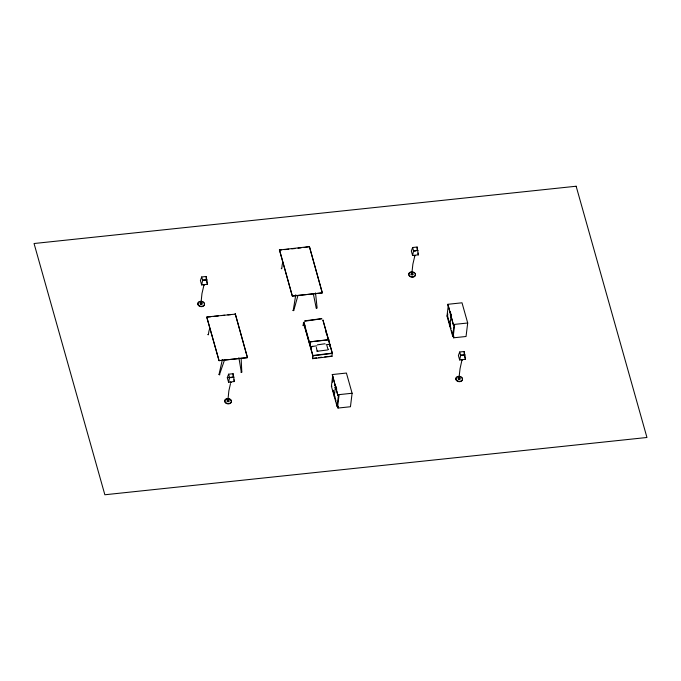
<?xml version="1.0" encoding="UTF-8"?>
<svg xmlns="http://www.w3.org/2000/svg" width="681" height="681" viewBox="0 0 681 681"><rect width="100%" height="100%" fill="white"/><g stroke="black" fill="none" stroke-linecap="round" stroke-linejoin="round"><path stroke-width="1.02" d="M450.779 316.852L450.848 317.423L450.831 316.895M303.556 322.913L303.275 325.799L303.496 322.292L312.877 355.508L312.57 358.683L332.013 356.282L332.2 353.073M310.195 342.603L309.94 344.118L310.715 341.743L329.034 339.845M312.758 355.465L312.57 358.683M235.2 314.145L206.743 316.997L219.044 360.641L247.458 357.636L235.243 313.779L247.458 357.636L219.044 360.641L206.786 317.15L210.991 316.699M230.501 383.599L228.867 390.809L227.871 400.428M336.584 403.016L338.006 408.055L350.451 406.744L352.103 393.252L346.416 373.052L332.277 374.55L337.887 395.423L339.019 395.303L337.657 406.387M338.21 406.293L337.078 406.412L331.4 386.272L332.643 376.201M332.464 382.186L332.703 380.143M335.35 387.251L334.252 396.368L334.814 396.308M337.887 395.423L332.277 374.55M337.078 406.412L338.44 395.338M338.006 408.055L338.219 406.327M411.809 273.736L412.882 264.143L414.652 256.592M453.035 335.793L453.597 337.802L466.042 336.491L467.702 322.998L462.007 302.798L447.868 304.296L453.478 325.169L454.61 325.05L453.248 336.133M453.597 337.802L453.801 336.039L452.678 336.159L447 316.018L448.353 304.935M448.413 318.972L447.562 315.958L447.8 313.915M449.843 326.114L451.188 314.98L450.337 311.966M453.478 325.169L447.868 304.296M452.678 336.159L454.031 325.084M458.934 378.295L460.067 368.634L461.727 361.075M297.98 295.367L293.741 310.57L293.213 310.638L295.784 294.771M451.324 316.861L451.324 316.988M201.644 284.913L202.657 280.376L201.695 276.963L206.19 276.486L207.475 284.3L201.644 284.913L200.401 280.487L201.695 276.963M228.552 382.152L229.565 377.615L228.595 374.201L233.098 373.724L234.383 381.53L228.552 382.152L227.301 377.717L228.595 374.201M412.575 255.46L413.58 250.923L412.618 247.509L417.112 247.033L418.398 254.847L412.575 255.46L411.324 251.034L412.618 247.509M459.649 359.943L460.654 355.414L459.692 351.992L464.187 351.524L465.472 359.33L459.649 359.943L458.398 355.516L459.692 351.992M224.483 360.079L219.418 374.797L219.018 374.482L222.389 359.534M230.57 377.615L231.446 377.606M414.593 250.923L415.461 250.914M292.89 310.34L293.741 310.57M281.27 268.348C282.3 271.191 281.534 262.262 283.305 262.483M207.824 334.422C208.684 337.172 208.488 328.608 210.157 328.846M238.878 357.636L241.363 372.371L241.806 372.073L241.134 358.325M200.98 303.164L201.968 293.579L203.721 286.046M219.018 374.482L219.818 374.746M316.316 308.025L317.116 308.059L315.524 292.915M304.611 321.245L321.713 318.759M304.824 320.828L321.764 318.64M317.431 344.841L325.016 343.752M303.181 325.467L305.233 325.212M316.801 345.871L311.745 346.467L311.251 348.757L304.203 323.407A1.124 0.851 5.6 0 1 304.543 322.607M326.071 344.722L330.098 344.203L330.047 346.442L330.191 344.935A1.124 0.707 -15.8 0 0 329.17 344.348M312.877 355.508L332.319 353.116L322.939 319.9L322.998 320.521M313.498 358.223L316.563 357.848M318.614 357.593L321.679 357.21M324.752 356.835L327.825 356.461M329.868 356.206L332.013 356.282M281.457 249.961L279.346 249.987L309.421 246.624L322.3 292.89L292.311 296.039L279.44 249.791L292.319 296.056L322.3 292.89L309.421 246.624L304.203 247.552M284.564 249.629L288.693 249.195M291.8 248.863L294.899 248.539M297.997 248.207L301.104 247.884M413.265 250.829L417.155 250.412L417.112 247.033M413.58 250.923L418.074 250.446M202.342 280.283L206.224 279.865L206.19 276.486M202.657 280.376L207.152 279.908M214.149 316.367L218.363 315.924M221.521 315.592L224.679 315.252M227.837 314.92L230.995 314.588M447 316.018L447.562 315.958M453.563 324.496L467.702 322.998M449.826 326.063L450.405 326.054M227.301 377.717L233.132 377.104L233.098 373.724M229.565 377.615L234.06 377.138M460.339 355.312L464.229 354.903L464.187 351.524M460.654 355.414L465.149 354.937M331.4 386.272L331.97 386.212M337.963 394.75L352.103 393.252M450.737 314.588L450.728 315.005M335.767 387.038L335.733 387.242M411.103 274.315L411.196 274.511A1.073 0.8 7 0 0 412.984 274.732A1.073 0.8 7 0 0 412.38 273.43A1.073 0.8 7 0 0 411.103 274.307M323.194 321.194L329.451 343.335M330.021 345.352L332.294 353.405L312.851 355.797L303.462 322.581M325.944 331.945L326.786 334.899M327.34 336.874L328.174 339.828M464.723 356.674L465.472 359.33M448.975 320.981L449.826 323.994M448.2 318.64L451.043 328.727M451.614 330.745L452.465 333.775M417.904 253.068L418.398 254.847M335.895 386.297L336.746 389.311M333.103 390.23L333.954 393.243M333.171 390.911L336.014 400.998M206.726 281.645L207.475 284.3M233.881 379.76L234.383 381.53M326.923 345.531L327.774 348.638L328.617 349.489L327.169 350.017L317.159 351.26L316.342 347.446M313.337 293.792L316.248 308.238M450.15 314.988L450.26 314.945M241.806 372.073L240.972 372.209M335.231 385.14L335.112 385.114M334.669 385.199L334.55 385.174M460.977 377.163A3.371 2.503 7 0 1 460.943 381.403A3.371 2.503 7 0 1 455.827 379.3A3.371 2.503 7 0 1 460.186 376.84M204.147 303.164A3.371 2.503 7 0 1 202.419 306.535A3.371 2.503 7 0 1 197.95 304.705A3.371 2.503 7 0 1 200.452 301.649M201.329 301.64A3.371 2.503 7 0 1 203.645 302.594M415.07 273.711A3.371 2.503 7 0 1 412.354 277.201A3.371 2.503 7 0 1 408.889 273.745M409.264 273.166A3.371 2.503 7 0 1 411.384 272.196M413.112 272.357A3.371 2.503 7 0 1 413.903 272.681M229.097 399.049A3.371 2.503 7 0 1 230.706 403.067A3.371 2.503 7 0 1 225.215 402.556A3.371 2.503 7 0 1 227.36 398.887M311.506 347.242A1.124 0.707 -15.8 0 1 312.673 346.374M328.88 340.296A1.124 0.707 -15.8 0 0 327.85 339.708L311.362 341.734A1.124 0.707 -15.8 0 0 310.374 342.22M317.21 351.158L317.695 351.2L317.21 351.158M335.171 387.174L335.256 387.676L335.171 387.174M203.687 280.291L204.547 280.461L203.687 280.291M201.014 303.564L201.44 303.692L201.04 303.522M227.922 400.803L228.356 400.879L227.922 400.803M411.945 274.111L412.371 274.188L411.945 274.111M461.684 355.329L462.527 355.576L461.735 355.252M459.02 378.593L459.437 378.721L459.045 378.559M203.398 285.041L204.087 285.254L203.398 285.041M230.306 382.271L230.995 382.492L230.306 382.271M414.32 255.579L415.018 255.801L414.32 255.579M461.403 360.07L462.093 360.283L461.403 360.07M576.143 186.236L34.05 243.517L104.857 494.764L646.95 437.483L576.143 186.236M458.27 378.994L458.177 378.806A1.073 0.8 7 0 1 459.454 377.912A1.073 0.8 7 0 1 460.058 379.215A1.073 0.8 7 0 1 458.27 378.994M200.265 303.964L200.18 303.777A1.073 0.8 7 0 1 201.457 302.883A1.073 0.8 7 0 1 202.061 304.186A1.073 0.8 7 0 1 200.265 303.964M227.173 401.194L227.088 401.007A1.073 0.8 7 0 1 228.365 400.122A1.073 0.8 7 0 1 228.969 401.424A1.073 0.8 7 0 1 227.173 401.194M317.04 350.579L317.04 350.579M327.655 348.297L327.655 348.297M456.704 380.39A3.371 2.503 7 0 0 462.39 379.794A3.371 2.503 7 0 0 458.492 376.355A3.371 2.503 7 0 0 456.704 380.39M198.707 305.36A3.371 2.503 7 0 0 204.394 304.756A3.371 2.503 7 0 0 200.495 301.317A3.371 2.503 7 0 0 198.707 305.36M409.63 275.907A3.371 2.503 7 0 0 415.316 275.303A3.371 2.503 7 0 0 411.418 271.864A3.371 2.503 7 0 0 409.63 275.907M225.615 402.59A3.371 2.503 7 0 0 231.293 401.994A3.371 2.503 7 0 0 227.403 398.555A3.371 2.503 7 0 0 225.615 402.59"/></g></svg>
